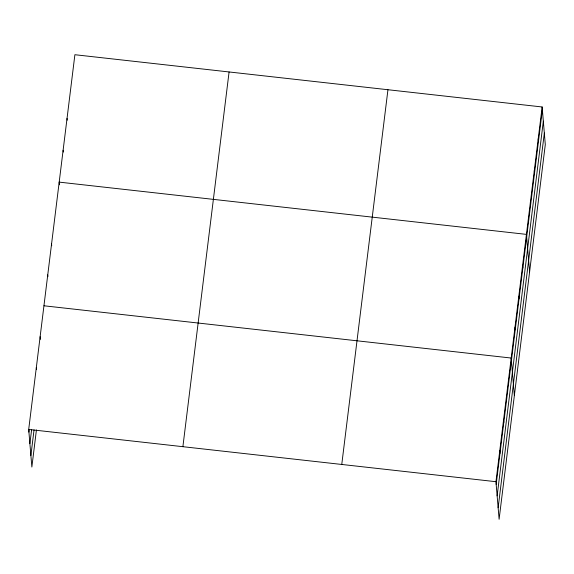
<?xml version="1.0" encoding="UTF-8"?>
<svg xmlns="http://www.w3.org/2000/svg" width="574" height="574" viewBox="0 0 574 574"><rect width="100%" height="100%" fill="white"/><g stroke="black" fill="none" stroke-linecap="round" stroke-linejoin="round"><path stroke-width="0.86" d="M36.427 429.933L31.857 467.028L28.7 429.445L74.893 54.717L542.143 106.972L545.3 144.555L499.107 519.283L495.95 481.701L542.143 106.972M28.922 432.122L29.252 429.474M29.891 443.645L31.635 429.51M30.888 455.512L34.045 429.897M182.891 446.687L229.083 71.958M341.76 464.459L387.952 89.723M496.173 484.377L542.365 109.648M497.141 495.9L543.334 121.164M498.139 507.768L544.331 133.039M43.947 305.784L511.197 358.04L514.354 395.622M28.7 429.445L495.95 481.701M538.218 138.822L538.441 141.498M534.294 170.672L534.516 173.355M530.362 202.529L530.591 205.205M529.594 271.961L526.437 234.379L59.187 182.123L59.409 184.799M522.627 265.296L522.849 267.972M518.817 296.213L519.039 298.889M515.007 327.123L515.23 329.799M507.387 388.957L507.61 391.633M503.57 419.867L503.8 422.55M499.76 450.784L499.99 453.46M67.043 118.416L67.187 120.203M63.111 150.273L63.262 152.06M51.567 243.957L51.717 245.737M47.757 274.867L47.907 276.654M40.13 336.701L40.359 339.377M36.32 367.618L36.471 369.398"/></g></svg>
